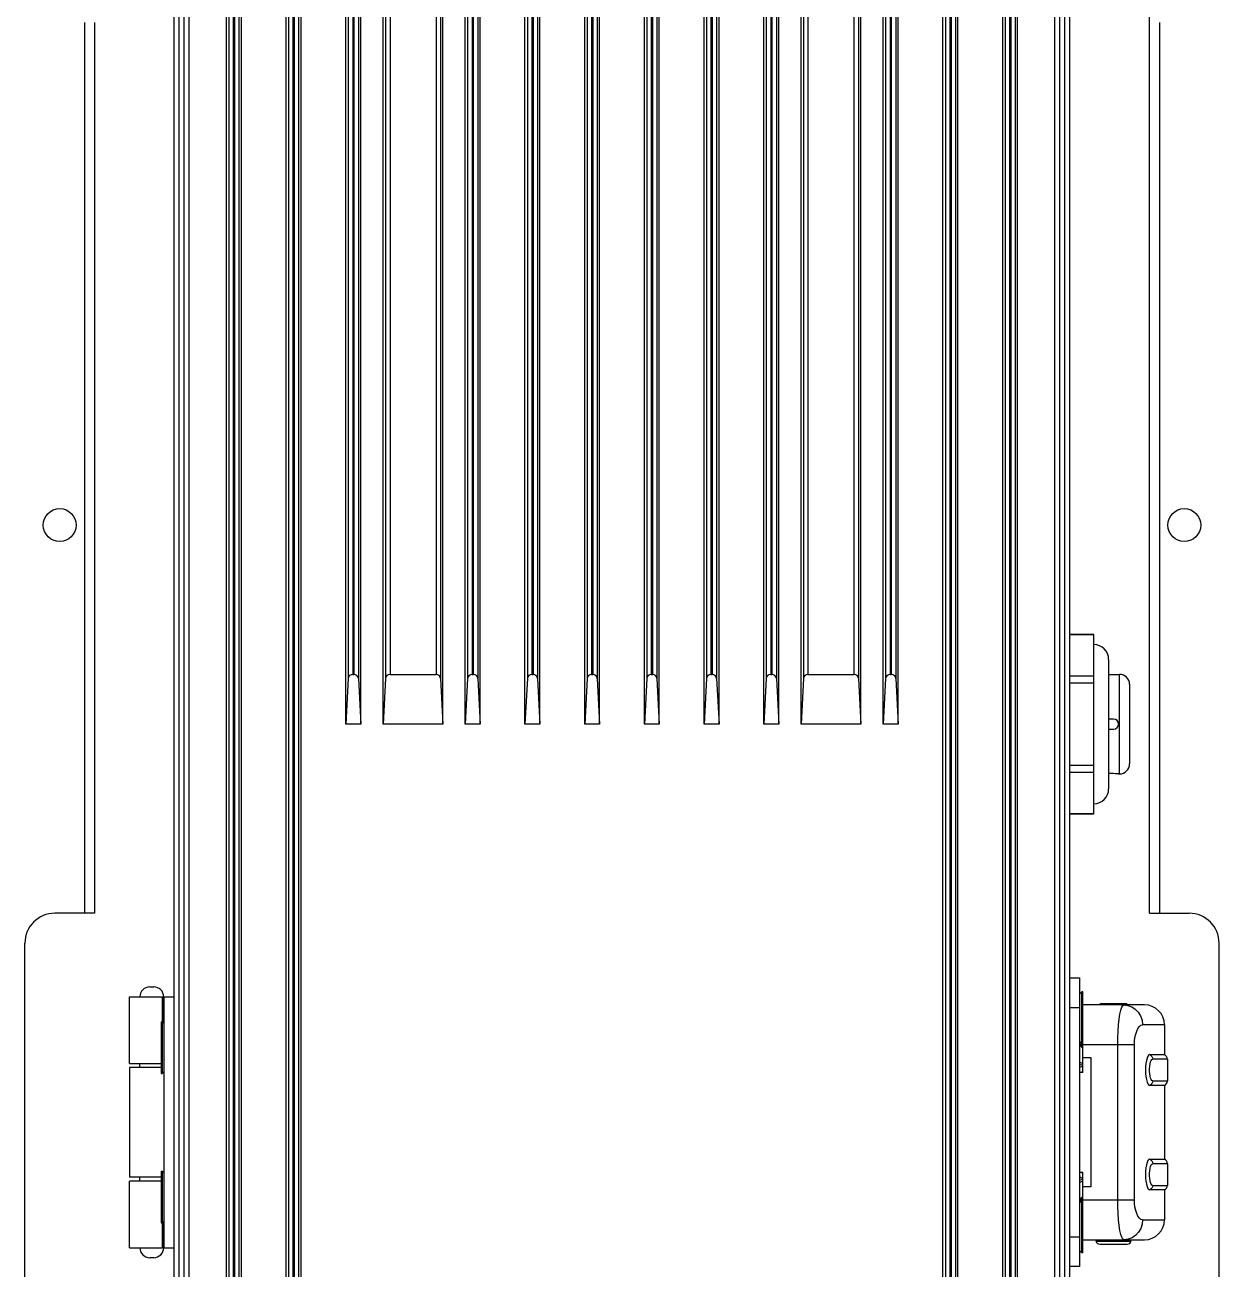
# Model space of a CAD drawing. Header units: millimetres. Extents: x -3132 to 28633, y 682 to 5849.
# Drawn here: x 3470.2 to 3590.2, y 1946.5 to 2071.5 of the extents above; entities that cross this region are included whole.
import ezdxf

# ---------------------------------------------------------------- set-up
doc = ezdxf.new("R2010")
doc.units = ezdxf.units.MM

msp = doc.modelspace()

# ---------------------------------------------------------------- linework, layer by layer
at = {"linetype": 'Continuous'}
for p, q in [((3485.154, 1868.759), (3485.154, 2531.259)), ((3486.654, 1874.259), (3486.654, 2531.259)), ((3490.404, 1874.259), (3490.404, 2531.259)), ((3491.904, 1874.259), (3491.904, 2531.259)), ((3496.404, 1874.259), (3496.404, 2531.259)), ((3497.904, 1874.259), (3497.904, 2531.259)), ((3562.404, 1874.259), (3562.404, 2531.259)), ((3563.904, 1874.259), (3563.904, 2531.259)), ((3568.404, 1874.259), (3568.404, 2531.259)), ((3569.904, 1874.259), (3569.904, 2531.259)), ((3573.654, 1874.259), (3573.654, 2531.259)), ((3575.154, 1868.759), (3575.154, 2531.259)), ((3485.654, 1877.259), (3485.654, 2528.259)), ((3486.154, 1877.259), (3486.154, 2528.259)), ((3574.154, 1877.259), (3574.154, 2528.259)), ((3574.654, 1877.259), (3574.654, 2528.259)), ((3490.643, 2526.685), (3490.643, 1878.832)), ((3491.093, 2526.259), (3491.093, 1879.259)), ((3491.215, 2526.259), (3491.215, 1879.259)), ((3491.664, 2526.685), (3491.664, 1878.832)), ((3496.643, 2526.685), (3496.643, 1878.832)), ((3497.093, 2526.259), (3497.093, 1879.259)), ((3497.215, 2526.259), (3497.215, 1879.259)), ((3497.664, 2526.685), (3497.664, 1878.832)), ((3562.643, 2526.685), (3562.643, 1878.832)), ((3563.093, 2526.259), (3563.093, 1879.259)), ((3563.215, 2526.259), (3563.215, 1879.259)), ((3563.664, 2526.685), (3563.664, 1878.832)), ((3568.643, 2526.685), (3568.643, 1878.832)), ((3569.093, 2526.259), (3569.093, 1879.259)), ((3569.215, 2526.259), (3569.215, 1879.259)), ((3569.664, 2526.685), (3569.664, 1878.832)), ((3502.404, 2001.259), (3502.404, 2421.259)), ((3503.904, 2001.259), (3503.904, 2421.259)), ((3506.154, 2001.259), (3506.154, 2421.259)), ((3512.154, 2001.259), (3512.154, 2421.259)), ((3514.404, 2001.259), (3514.404, 2421.259)), ((3515.904, 2001.259), (3515.904, 2421.259)), ((3520.404, 2001.259), (3520.404, 2421.259)), ((3521.904, 2001.259), (3521.904, 2421.259)), ((3526.404, 2001.259), (3526.404, 2421.259)), ((3527.904, 2001.259), (3527.904, 2421.259)), ((3532.404, 2001.259), (3532.404, 2421.259)), ((3533.904, 2001.259), (3533.904, 2421.259)), ((3538.404, 2001.259), (3538.404, 2421.259)), ((3539.904, 2001.259), (3539.904, 2421.259)), ((3544.404, 2001.259), (3544.404, 2421.259)), ((3545.904, 2001.259), (3545.904, 2421.259)), ((3548.154, 2001.259), (3548.154, 2421.259)), ((3554.154, 2001.259), (3554.154, 2421.259)), ((3556.404, 2001.259), (3556.404, 2421.259)), ((3557.904, 2001.259), (3557.904, 2421.259)), ((3502.643, 2416.685), (3502.643, 2005.832)), ((3503.093, 2416.259), (3503.093, 2006.259)), ((3503.215, 2416.259), (3503.215, 2006.259)), ((3503.664, 2416.685), (3503.664, 2005.832)), ((3506.393, 2416.685), (3506.393, 2005.832)), ((3506.843, 2416.259), (3506.843, 2006.259)), ((3511.465, 2416.259), (3511.465, 2006.259)), ((3511.914, 2416.685), (3511.914, 2005.832)), ((3514.643, 2416.685), (3514.643, 2005.832)), ((3515.093, 2416.259), (3515.093, 2006.259)), ((3515.215, 2416.259), (3515.215, 2006.259)), ((3515.664, 2416.685), (3515.664, 2005.832)), ((3520.643, 2416.685), (3520.643, 2005.832)), ((3521.093, 2416.259), (3521.093, 2006.259)), ((3521.215, 2416.259), (3521.215, 2006.259)), ((3521.664, 2416.685), (3521.664, 2005.832)), ((3526.643, 2416.685), (3526.643, 2005.832)), ((3527.093, 2416.259), (3527.093, 2006.259)), ((3527.215, 2416.259), (3527.215, 2006.259)), ((3527.664, 2416.685), (3527.664, 2005.832)), ((3532.643, 2416.685), (3532.643, 2005.832)), ((3533.093, 2416.259), (3533.093, 2006.259)), ((3533.215, 2416.259), (3533.215, 2006.259)), ((3533.664, 2416.685), (3533.664, 2005.832)), ((3538.643, 2416.685), (3538.643, 2005.832)), ((3539.093, 2416.259), (3539.093, 2006.259)), ((3539.215, 2416.259), (3539.215, 2006.259)), ((3539.664, 2416.685), (3539.664, 2005.832)), ((3544.643, 2416.685), (3544.643, 2005.832)), ((3545.093, 2416.259), (3545.093, 2006.259)), ((3545.215, 2416.259), (3545.215, 2006.259)), ((3545.664, 2416.685), (3545.664, 2005.832)), ((3548.393, 2416.685), (3548.393, 2005.832)), ((3548.843, 2416.259), (3548.843, 2006.259)), ((3553.465, 2416.259), (3553.465, 2006.259)), ((3553.914, 2416.685), (3553.914, 2005.832)), ((3556.643, 2416.685), (3556.643, 2005.832)), ((3557.093, 2416.259), (3557.093, 2006.259)), ((3557.215, 2416.259), (3557.215, 2006.259)), ((3557.664, 2416.685), (3557.664, 2005.832)), ((3583.154, 1982.259), (3583.154, 2176.259)), ((3476.154, 2071.759), (3476.154, 1982.259)), ((3477.154, 2071.759), (3477.154, 1982.259)), ((3584.154, 2071.759), (3584.154, 1982.259)), ((3575.154, 2010.259), (3577.554, 2010.259)), ((3577.554, 2010.249), (3575.154, 2010.249)), ((3577.554, 1992.259), (3577.554, 2010.259)), ((3579.054, 2007.759), (3579.054, 1994.759)), ((3503.093, 2006.259), (3503.215, 2006.259)), ((3506.843, 2006.259), (3511.465, 2006.259)), ((3515.093, 2006.259), (3515.215, 2006.259)), ((3521.093, 2006.259), (3521.215, 2006.259)), ((3527.093, 2006.259), (3527.215, 2006.259)), ((3533.093, 2006.259), (3533.215, 2006.259)), ((3539.093, 2006.259), (3539.215, 2006.259)), ((3545.093, 2006.259), (3545.215, 2006.259)), ((3548.843, 2006.259), (3553.465, 2006.259)), ((3557.093, 2006.259), (3557.215, 2006.259)), ((3579.891, 2006.246), (3579.974, 2006.252)), ((3579.974, 2006.252), (3580.028, 2006.256)), ((3580.054, 2006.259), (3580.028, 2006.256)), ((3580.054, 2006.259), (3580.154, 2006.259)), ((3580.154, 1996.259), (3580.154, 2006.259)), ((3502.643, 2005.832), (3502.404, 2001.259)), ((3503.664, 2005.832), (3503.904, 2001.259)), ((3506.393, 2005.832), (3506.154, 2001.259)), ((3511.914, 2005.832), (3512.154, 2001.259)), ((3514.643, 2005.832), (3514.404, 2001.259)), ((3515.664, 2005.832), (3515.904, 2001.259)), ((3520.643, 2005.832), (3520.404, 2001.259)), ((3521.664, 2005.832), (3521.904, 2001.259)), ((3526.643, 2005.832), (3526.404, 2001.259)), ((3527.664, 2005.832), (3527.904, 2001.259)), ((3532.643, 2005.832), (3532.404, 2001.259)), ((3533.664, 2005.832), (3533.904, 2001.259)), ((3538.643, 2005.832), (3538.404, 2001.259)), ((3539.664, 2005.832), (3539.904, 2001.259)), ((3544.643, 2005.832), (3544.404, 2001.259)), ((3545.664, 2005.832), (3545.904, 2001.259)), ((3548.393, 2005.832), (3548.154, 2001.259)), ((3553.914, 2005.832), (3554.154, 2001.259)), ((3556.643, 2005.832), (3556.404, 2001.259)), ((3557.664, 2005.832), (3557.904, 2001.259)), ((3575.154, 2006.126), (3577.554, 2006.126)), ((3577.554, 2005.382), (3575.154, 2005.382)), ((3579.054, 2006.234), (3579.554, 2006.234)), ((3579.554, 2006.234), (3579.694, 2006.236)), ((3579.694, 2006.236), (3579.791, 2006.24)), ((3579.791, 2006.24), (3579.826, 2006.241)), ((3579.826, 2006.241), (3579.891, 2006.246)), ((3581.154, 2005.259), (3581.154, 1997.259)), ((3503.904, 2001.259), (3502.404, 2001.259)), ((3512.154, 2001.259), (3506.154, 2001.259)), ((3515.904, 2001.259), (3514.404, 2001.259)), ((3521.904, 2001.259), (3520.404, 2001.259)), ((3527.904, 2001.259), (3526.404, 2001.259)), ((3533.904, 2001.259), (3532.404, 2001.259)), ((3539.904, 2001.259), (3538.404, 2001.259)), ((3545.904, 2001.259), (3544.404, 2001.259)), ((3554.154, 2001.259), (3548.154, 2001.259)), ((3557.904, 2001.259), (3556.404, 2001.259)), ((3579.554, 2001.759), (3579.054, 2001.759)), ((3579.054, 2000.759), (3579.554, 2000.759)), ((3575.154, 1997.136), (3577.554, 1997.136)), ((3577.554, 1996.392), (3575.154, 1996.392)), ((3579.554, 1996.284), (3579.054, 1996.284)), ((3579.693, 1996.282), (3579.554, 1996.284)), ((3579.824, 1996.277), (3579.693, 1996.282)), ((3579.932, 1996.27), (3579.824, 1996.277)), ((3580.009, 1996.263), (3579.932, 1996.27)), ((3580.054, 1996.259), (3580.009, 1996.263)), ((3580.054, 1996.259), (3580.154, 1996.259)), ((3575.154, 1992.269), (3577.554, 1992.269)), ((3575.154, 1992.259), (3577.554, 1992.259)), ((3477.154, 1982.259), (3473.154, 1982.259)), ((3583.154, 1982.259), (3587.154, 1982.259)), ((3470.154, 1895.259), (3470.154, 1979.259)), ((3590.154, 1895.259), (3590.154, 1979.259)), ((3575.154, 1975.759), (3576.154, 1975.759)), ((3576.154, 1946.759), (3576.154, 1975.759)), ((3480.654, 1973.859), (3483.994, 1973.859)), ((3480.654, 1967.159), (3480.654, 1973.859)), ((3482.704, 1974.859), (3483.104, 1974.859)), ((3483.994, 1973.859), (3484.104, 1973.859)), ((3483.994, 1971.318), (3483.994, 1973.859)), ((3484.104, 1973.859), (3485.154, 1973.859)), ((3484.104, 1971.208), (3484.104, 1973.859)), ((3484.154, 1948.659), (3484.154, 1973.859)), ((3576.354, 1974.359), (3576.154, 1974.158)), ((3576.454, 1974.359), (3576.354, 1974.359)), ((3576.354, 1969.159), (3576.354, 1974.359)), ((3576.454, 1966.259), (3576.454, 1974.359)), ((3576.154, 1972.759), (3575.154, 1972.759)), ((3582.658, 1973.059), (3576.454, 1973.059)), ((3580.843, 1973.159), (3578.243, 1973.159)), ((3483.854, 1971.359), (3483.954, 1971.359)), ((3483.854, 1971.359), (3483.854, 1966.159)), ((3483.954, 1971.359), (3484.154, 1971.158)), ((3483.954, 1971.359), (3483.954, 1966.159)), ((3584.658, 1971.059), (3582.459, 1971.059)), ((3584.658, 1971.059), (3584.658, 1968.059)), ((3576.354, 1969.159), (3576.154, 1969.36)), ((3576.186, 1969.059), (3581.637, 1969.059)), ((3576.454, 1968.959), (3576.231, 1968.959)), ((3576.454, 1969.159), (3576.354, 1969.159)), ((3576.354, 1969.059), (3576.354, 1968.959)), ((3579.961, 1953.459), (3579.961, 1969.059)), ((3581.637, 1953.459), (3581.637, 1969.059)), ((3576.454, 1967.759), (3577.263, 1967.759)), ((3577.263, 1967.759), (3577.263, 1954.759)), ((3583.188, 1968.059), (3584.658, 1968.059)), ((3584.958, 1967.601), (3583.477, 1967.601)), ((3584.958, 1967.601), (3584.958, 1965.417)), ((3480.654, 1967.159), (3483.854, 1967.159)), ((3483.854, 1966.759), (3480.654, 1966.759)), ((3480.654, 1966.759), (3480.654, 1955.759)), ((3481.704, 1966.759), (3481.704, 1967.159)), ((3483.954, 1966.159), (3484.154, 1966.36)), ((3576.154, 1966.304), (3576.454, 1966.371)), ((3576.454, 1966.259), (3576.154, 1966.259)), ((3483.854, 1966.159), (3483.954, 1966.159)), ((3583.477, 1965.417), (3584.958, 1965.417)), ((3584.658, 1964.959), (3583.188, 1964.959)), ((3584.658, 1964.959), (3584.658, 1957.559)), ((3583.188, 1957.559), (3584.658, 1957.559)), ((3483.854, 1956.359), (3483.954, 1956.359)), ((3483.854, 1956.359), (3483.854, 1951.159)), ((3483.954, 1956.359), (3484.154, 1956.158)), ((3483.954, 1956.359), (3483.954, 1951.159)), ((3576.154, 1956.259), (3576.454, 1956.259)), ((3576.454, 1948.159), (3576.454, 1956.259)), ((3584.958, 1957.101), (3583.477, 1957.101)), ((3584.958, 1957.101), (3584.958, 1954.917)), ((3483.854, 1955.759), (3480.654, 1955.759)), ((3483.854, 1955.359), (3480.654, 1955.359)), ((3480.654, 1948.659), (3480.654, 1955.359)), ((3481.704, 1955.359), (3481.704, 1955.759)), ((3576.454, 1956.147), (3576.154, 1956.213)), ((3577.263, 1954.759), (3576.454, 1954.759)), ((3584.658, 1954.459), (3583.188, 1954.459)), ((3583.477, 1954.917), (3584.958, 1954.917)), ((3584.658, 1954.459), (3584.658, 1951.459)), ((3576.354, 1953.359), (3576.154, 1953.158)), ((3576.186, 1953.459), (3581.637, 1953.459)), ((3576.231, 1953.559), (3576.454, 1953.559)), ((3576.354, 1953.559), (3576.354, 1953.459)), ((3576.454, 1953.359), (3576.354, 1953.359)), ((3576.354, 1948.159), (3576.354, 1953.359)), ((3483.954, 1951.159), (3484.154, 1951.36)), ((3484.104, 1948.659), (3484.104, 1951.31)), ((3582.459, 1951.459), (3584.658, 1951.459)), ((3483.854, 1951.159), (3483.954, 1951.159)), ((3483.994, 1948.659), (3483.994, 1951.2)), ((3575.154, 1949.759), (3576.154, 1949.759)), ((3576.454, 1949.459), (3582.658, 1949.459)), ((3577.974, 1949.359), (3577.78, 1949.312)), ((3577.78, 1949.312), (3581.306, 1949.312)), ((3581.112, 1949.359), (3577.974, 1949.359)), ((3578.159, 1949.014), (3580.926, 1949.014)), ((3578.343, 1949.359), (3578.343, 1949.459)), ((3580.743, 1949.359), (3580.743, 1949.459)), ((3581.112, 1949.359), (3581.306, 1949.312)), ((3480.654, 1948.659), (3483.994, 1948.659)), ((3483.104, 1947.659), (3482.704, 1947.659)), ((3484.104, 1948.659), (3483.994, 1948.659)), ((3484.104, 1948.659), (3485.154, 1948.659)), ((3576.354, 1948.159), (3576.154, 1948.36)), ((3576.454, 1948.159), (3576.354, 1948.159)), ((3576.154, 1946.759), (3575.154, 1946.759))]:
    msp.add_line(p, q, dxfattribs=at)
for points in [[(3579.961, 1969.059), (3579.971, 1969.74), (3580.001, 1970.417), (3580.051, 1971.066), (3580.114, 1971.621), (3580.192, 1972.114), (3580.282, 1972.523), (3580.374, 1972.813), (3580.471, 1972.996), (3580.568, 1973.059)], [(3580.568, 1973.059), (3580.987, 1973.009), (3581.376, 1972.867), (3581.727, 1972.639), (3582.028, 1972.331), (3582.262, 1971.949), (3582.409, 1971.518), (3582.459, 1971.059)], [(3581.637, 1969.059), (3581.652, 1969.415), (3581.696, 1969.772), (3581.771, 1970.114), (3581.87, 1970.416), (3581.994, 1970.677), (3582.137, 1970.88), (3582.294, 1971.011), (3582.459, 1971.059)], [(3583.188, 1968.059), (3583.094, 1968.02), (3583.002, 1967.905), (3582.916, 1967.717), (3582.845, 1967.474), (3582.79, 1967.179), (3582.755, 1966.853), (3582.744, 1966.51), (3582.755, 1966.168), (3582.789, 1965.844), (3582.844, 1965.55), (3582.915, 1965.304), (3583.001, 1965.114), (3583.094, 1964.997), (3583.188, 1964.959)], [(3583.477, 1965.417), (3583.405, 1965.449), (3583.336, 1965.543), (3583.274, 1965.694), (3583.224, 1965.89), (3583.189, 1966.121), (3583.17, 1966.376), (3583.17, 1966.637), (3583.188, 1966.89), (3583.223, 1967.123), (3583.273, 1967.321), (3583.335, 1967.473), (3583.405, 1967.568), (3583.477, 1967.601)], [(3583.188, 1968.059), (3583.305, 1967.983), (3583.396, 1967.877), (3583.456, 1967.746), (3583.477, 1967.601)], [(3576.154, 1967.088), (3576.31, 1967.033), (3576.454, 1967.016)], [(3576.154, 1966.777), (3576.157, 1966.779), (3576.239, 1966.821), (3576.329, 1966.864), (3576.427, 1966.907), (3576.454, 1966.918)], [(3583.477, 1965.417), (3583.457, 1965.275), (3583.4, 1965.146), (3583.308, 1965.037), (3583.188, 1964.959)], [(3583.188, 1957.559), (3583.094, 1957.52), (3583.002, 1957.405), (3582.916, 1957.217), (3582.845, 1956.974), (3582.79, 1956.679), (3582.755, 1956.353), (3582.744, 1956.01), (3582.755, 1955.668), (3582.789, 1955.344), (3582.844, 1955.05), (3582.915, 1954.804), (3583.001, 1954.614), (3583.094, 1954.497), (3583.188, 1954.459)], [(3583.188, 1957.559), (3583.305, 1957.483), (3583.396, 1957.377), (3583.456, 1957.246), (3583.477, 1957.101)], [(3583.477, 1954.917), (3583.405, 1954.949), (3583.336, 1955.043), (3583.274, 1955.194), (3583.224, 1955.39), (3583.189, 1955.621), (3583.17, 1955.876), (3583.17, 1956.137), (3583.188, 1956.39), (3583.223, 1956.623), (3583.273, 1956.821), (3583.335, 1956.973), (3583.405, 1957.068), (3583.477, 1957.101)], [(3576.454, 1955.6), (3576.427, 1955.611), (3576.329, 1955.654), (3576.239, 1955.697), (3576.157, 1955.739), (3576.154, 1955.741)], [(3576.454, 1955.503), (3576.321, 1955.488), (3576.154, 1955.431)], [(3583.477, 1954.917), (3583.457, 1954.775), (3583.4, 1954.646), (3583.308, 1954.537), (3583.188, 1954.459)], [(3580.568, 1949.459), (3580.471, 1949.521), (3580.375, 1949.702), (3580.283, 1949.99), (3580.193, 1950.401), (3580.114, 1950.899), (3580.051, 1951.459), (3580, 1952.109), (3579.971, 1952.784), (3579.961, 1953.459)], [(3582.459, 1951.459), (3582.297, 1951.505), (3582.141, 1951.633), (3581.997, 1951.836), (3581.871, 1952.1), (3581.77, 1952.407), (3581.695, 1952.753), (3581.651, 1953.11), (3581.637, 1953.459)], [(3582.459, 1951.459), (3582.412, 1951.016), (3582.278, 1950.605), (3582.062, 1950.233), (3581.77, 1949.915), (3581.41, 1949.668), (3581.002, 1949.512), (3580.568, 1949.459)]]:
    msp.add_lwpolyline(points, dxfattribs=at)
for centre in [(3473.654, 2021.259), (3586.654, 2021.259)]:
    msp.add_circle(centre, 1.65, dxfattribs=at)
for centre, radius, start, end in [((3577.554, 2007.759), 1.5, 0, 90), ((3580.154, 2005.259), 1, 0, 90), ((3579.554, 2001.259), 0.5, 270, 90), ((3580.154, 1997.259), 1, 270, 0), ((3577.554, 1994.759), 1.5, 270, 0), ((3473.154, 1979.259), 3, 90, 180), ((3587.154, 1979.259), 3, 0, 90), ((3482.704, 1973.859), 1, 90, 180), ((3483.104, 1973.859), 1, 0, 90), ((3578.243, 1973.059), 0.1, 90.07537, 180), ((3580.843, 1973.059), 0.1, 0, 90), ((3582.658, 1971.059), 2, 0, 90), ((3584.458, 1967.601), 0.5, 0, 66.42182), ((3584.458, 1965.417), 0.5, 293.57818, 0), ((3584.458, 1957.101), 0.5, 0, 66.42182), ((3584.458, 1954.917), 0.5, 293.57818, 0), ((3582.658, 1951.459), 2, 270, 0), ((3578.158, 1949.403), 0.39, 193.55178, 270), ((3580.927, 1949.403), 0.39, 270, 346.44822), ((3482.704, 1948.659), 1, 180, 270), ((3483.104, 1948.659), 1, 270, 0)]:
    msp.add_arc(centre, radius, start, end, dxfattribs=at)
for centre, major_axis, ratio, start_param, end_param in [((3503.093, 2005.809), (0, 0.45), 1, 0, 1.5184364), ((3503.215, 2005.809), (0, 0.45), 1, -1.5184364, 0), ((3506.843, 2005.809), (0, 0.45), 1, 0, 1.5184364), ((3511.465, 2005.809), (0, 0.45), 1, -1.5184364, 0), ((3515.093, 2005.809), (0, 0.45), 1, 0, 1.5184364), ((3515.215, 2005.809), (0, 0.45), 1, -1.5184364, 0), ((3521.093, 2005.809), (0, 0.45), 1, 0, 1.5184364), ((3521.215, 2005.809), (0, 0.45), 1, -1.5184364, 0), ((3527.093, 2005.809), (0, 0.45), 1, 0, 1.5184364), ((3527.215, 2005.809), (0, 0.45), 1, -1.5184364, 0), ((3533.093, 2005.809), (0, 0.45), 1, 0, 1.5184364), ((3533.215, 2005.809), (0, 0.45), 1, -1.5184364, 0), ((3539.093, 2005.809), (0, 0.45), 1, 0, 1.5184364), ((3539.215, 2005.809), (0, 0.45), 1, -1.5184364, 0), ((3545.093, 2005.809), (0, 0.45), 1, 0, 1.5184364), ((3545.215, 2005.809), (0, 0.45), 1, -1.5184364, 0), ((3548.843, 2005.809), (0, 0.45), 1, 0, 1.5184364), ((3553.465, 2005.809), (0, 0.45), 1, -1.5184364, 0), ((3557.093, 2005.809), (0, 0.45), 1, 0, 1.5184364), ((3557.215, 2005.809), (0, 0.45), 1, -1.5184364, 0), ((3576.654, 1969.171), (0.343, -0.413), 0.8817573, -2.3264613, -1.1704634), ((3576.654, 1968.667), (1.029, -1.238), 0.8817573, -1.0955019, -0.8895618), ((3576.654, 1953.851), (1.029, 1.238), 0.8817573, 0.8895618, 1.0955019), ((3576.654, 1953.347), (0.343, 0.413), 0.8817573, 1.1704649, 2.3264613)]:
    msp.add_ellipse(centre, major_axis=major_axis, ratio=ratio, start_param=start_param, end_param=end_param, dxfattribs=at)

doc.saveas('drawing.dxf')
